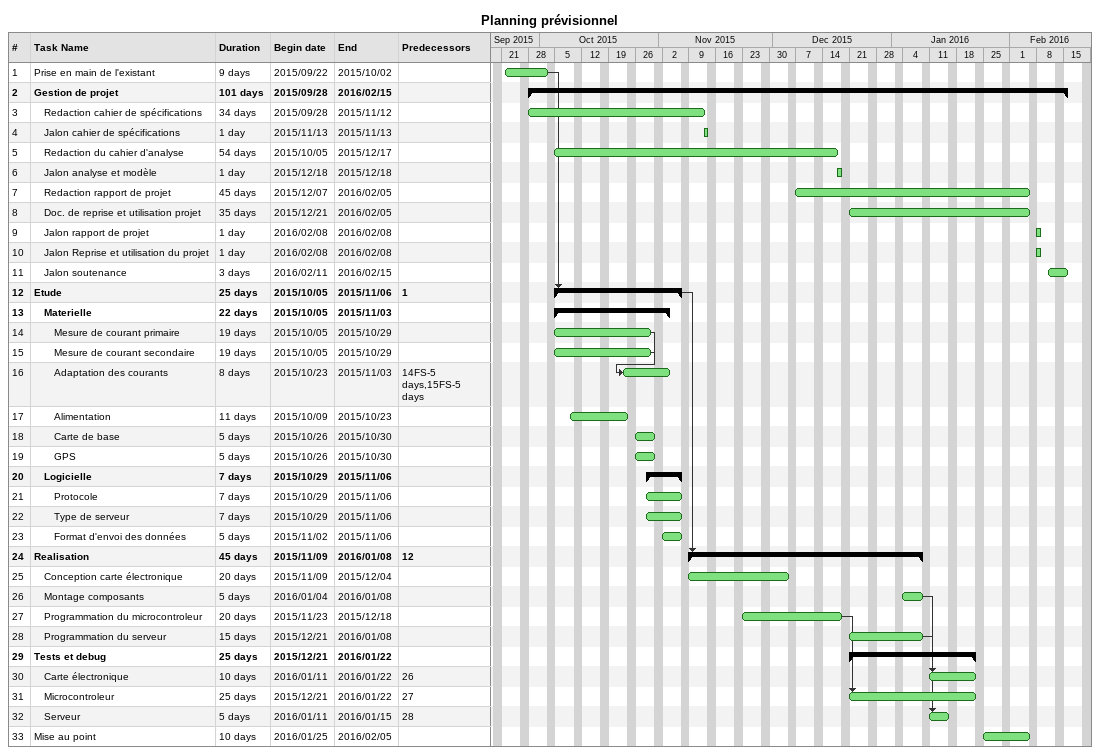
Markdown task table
Planning prévisionnel

| ID | Level | Task | Duration | Start | Finish | Predecessors |
|---|---|---|---|---|---|---|
| 1 | 1 | Prise en main de l'existant | 9d | 2015-09-22 | 2015-10-02 |  |
| 2 | 1 | **Gestion de projet** | 101d | 2015-09-28 | 2016-02-15 |  |
| 3 | 2 | Redaction cahier de spécifications | 34d | 2015-09-28 | 2015-11-12 |  |
| 4 | 2 | Jalon cahier de spécifications | 1d | 2015-11-13 | 2015-11-13 |  |
| 5 | 2 | Redaction du cahier d'analyse | 54d | 2015-10-05 | 2015-12-17 |  |
| 6 | 2 | Jalon analyse et modèle | 1d | 2015-12-18 | 2015-12-18 |  |
| 7 | 2 | Redaction rapport de projet | 45d | 2015-12-07 | 2016-02-05 |  |
| 8 | 2 | Doc. de reprise et utilisation projet | 35d | 2015-12-21 | 2016-02-05 |  |
| 9 | 2 | Jalon rapport de projet | 1d | 2016-02-08 | 2016-02-08 |  |
| 10 | 2 | Jalon Reprise et utilisation du projet | 1d | 2016-02-08 | 2016-02-08 |  |
| 11 | 2 | Jalon soutenance | 3d | 2016-02-11 | 2016-02-15 |  |
| 12 | 1 | **Etude** | 25d | 2015-10-05 | 2015-11-06 | 1 |
| 13 | 2 | **Materielle** | 22d | 2015-10-05 | 2015-11-03 |  |
| 14 | 3 | Mesure de courant primaire | 19d | 2015-10-05 | 2015-10-29 |  |
| 15 | 3 | Mesure de courant secondaire | 19d | 2015-10-05 | 2015-10-29 |  |
| 16 | 3 | Adaptation des courants | 8d | 2015-10-23 | 2015-11-03 | 14FS-5d, 15FS-5d |
| 17 | 3 | Alimentation | 11d | 2015-10-09 | 2015-10-23 |  |
| 18 | 3 | Carte de base | 5d | 2015-10-26 | 2015-10-30 |  |
| 19 | 3 | GPS | 5d | 2015-10-26 | 2015-10-30 |  |
| 20 | 2 | **Logicielle** | 7d | 2015-10-29 | 2015-11-06 |  |
| 21 | 3 | Protocole | 7d | 2015-10-29 | 2015-11-06 |  |
| 22 | 3 | Type de serveur | 7d | 2015-10-29 | 2015-11-06 |  |
| 23 | 3 | Format d'envoi des données | 5d | 2015-11-02 | 2015-11-06 |  |
| 24 | 1 | **Realisation** | 45d | 2015-11-09 | 2016-01-08 | 12 |
| 25 | 2 | Conception carte électronique | 20d | 2015-11-09 | 2015-12-04 |  |
| 26 | 2 | Montage composants | 5d | 2016-01-04 | 2016-01-08 |  |
| 27 | 2 | Programmation du microcontroleur | 20d | 2015-11-23 | 2015-12-18 |  |
| 28 | 2 | Programmation du serveur | 15d | 2015-12-21 | 2016-01-08 |  |
| 29 | 1 | **Tests et debug** | 25d | 2015-12-21 | 2016-01-22 |  |
| 30 | 2 | Carte électronique | 10d | 2016-01-11 | 2016-01-22 | 26 |
| 31 | 2 | Microcontroleur | 25d | 2015-12-21 | 2016-01-22 | 27 |
| 32 | 2 | Serveur | 5d | 2016-01-11 | 2016-01-15 | 28 |
| 33 | 1 | Mise au point | 10d | 2016-01-25 | 2016-02-05 |  |
